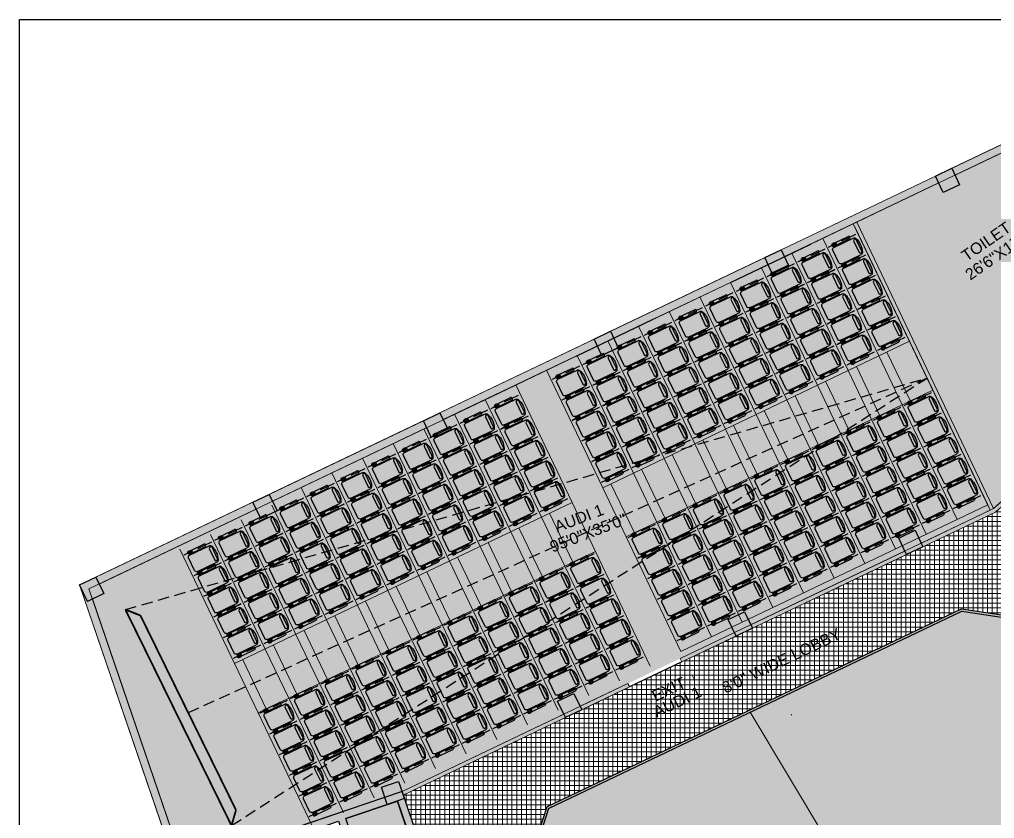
# Model space of a CAD drawing. Header units: inches. Extents: x -13956017 to 293115509, y -946740 to -305538.
# Drawn here: x 1208349 to 1209638, y -916531 to -915474 of the extents above; entities that cross this region are included whole.
import ezdxf

# ---------------------------------------------------------------- set-up
doc = ezdxf.new("R2010")
doc.units = ezdxf.units.IN
doc.header["$LTSCALE"] = 6
doc.linetypes.add('DASHED', pattern=[0.75, 0.5, -0.25])
doc.linetypes.add('DASHED2', pattern=[0.375, 0.25, -0.125])
for name, color, linetype in [('A-COLM', 3, 'Continuous'), ('CHAIRS_22', 6, 'Continuous'), ('STAIR', 8, 'Continuous'), ('TW', 5, 'Continuous'), ('WAL', 7, 'Continuous')]:
    doc.layers.add(name, color=color, linetype=linetype)
for name, color, linetype, lineweight in [('column', 240, 'Continuous', 25), ('floor hatch', 135, 'Continuous', 13), ('slab', 253, 'Continuous', 25), ('W', 250, 'Continuous', 5), ('wall', 7, 'Continuous', 30), ('wall high', 7, 'Continuous', 30)]:
    doc.layers.add(name, color=color, linetype=linetype, lineweight=lineweight)
doc.styles.add('ARI', font='arial.ttf')

# ---------------------------------------------------------------- blocks, each defined once
blk = doc.blocks.new('chairs -22')
at = {"layer": 'CHAIRS_22', "color": 8, "linetype": 'DASHED2', "ltscale": 10}
for p, q in [((-29.36, 22), (0, 22)), ((-29.36, 0), (0, 0))]:
    blk.add_line(p, q, dxfattribs=at)
at = {"layer": 'CHAIRS_22', "color": 5}
for p, q in [((-5.04, 19.75), (-25.78, 19.75)), ((-8.68, 23.35), (-21.89, 23.35)), ((-8.68, 20.65), (-21.89, 20.65)), ((-8.68, 23.35), (-8.68, 20.65)), ((-7.1, 19.75), (-7.1, 19.75)), ((-2.99, 4.28), (-2.99, 17.72)), ((-5.04, 2.25), (-25.78, 2.25)), ((-8.68, 1.35), (-21.89, 1.35)), ((-8.68, -1.35), (-8.68, 1.35)), ((-8.68, -1.35), (-21.89, -1.35))]:
    blk.add_line(p, q, dxfattribs=at)
at = {"layer": 'CHAIRS_22', "color": 5, "ltscale": 10000}
for p, q in [((-27.8, 4.95), (-27.8, 17.23)), ((-24.86, 17.23), (-24.86, 4.95))]:
    blk.add_line(p, q, dxfattribs=at)
at = {"layer": 'CHAIRS_22', "color": 5}
for centre, major_axis, ratio, start_param, end_param in [((-25.78, 17.5), (-1.59, 1.59), 1, 5.497787, 6.735347), ((-5.02, 17.72), (-1.43, 1.43), 1, 3.926991, 5.497787), ((-1.24, 11), (-28.09, 0), 0.822037, -0.318539, 0.318539), ((-25.78, 4.5), (-1.59, -1.59), 1, 5.831023, 7.068583), ((-21.89, 0), (0.956, -0.956), 0.99999, 2.356189, 5.497782), ((-6.45, 0.01), (-0.956, -0.956), 1, 1.570796326818824, 7.85398163399841), ((-5.02, 4.28), (-1.43, -1.43), 1, 0.785398, 2.356194)]:
    blk.add_ellipse(centre, major_axis=major_axis, ratio=ratio, start_param=start_param, end_param=end_param, dxfattribs=at)
at = {"layer": 'CHAIRS_22', "color": 5, "extrusion": (0, 0, -1)}
for centre, major_axis, ratio, start_param, end_param in [((-21.89, 22), (0.956, 0.956), 0.99999, 2.356189, 5.497782), ((-6.45, 21.99), (-0.956, 0.956), 1, 1.570796326818824, 7.85398163399841)]:
    blk.add_ellipse(centre, major_axis=major_axis, ratio=ratio, start_param=start_param, end_param=end_param, dxfattribs=at)
at = {"layer": 'CHAIRS_22', "color": 5, "ltscale": 10000, "extrusion": (0, 0, -1)}
for centre, major_axis, ratio, start_param, end_param in [((-6.45, 22), (-2.25, 0), 0.797551, 3.141593, 9.424778), ((-26.33, 16.87), (-1.07, 1.07), 1, -0.545586, 2.116382), ((-26.33, 5.31), (-1.07, -1.07), 1, 4.166803, 6.828771)]:
    blk.add_ellipse(centre, major_axis=major_axis, ratio=ratio, start_param=start_param, end_param=end_param, dxfattribs=at)
at = {"layer": 'CHAIRS_22', "color": 5, "ltscale": 10000}
blk.add_ellipse((-6.45, 0), major_axis=(-2.25, 0), ratio=0.797551, start_param=3.141593, end_param=9.424778, dxfattribs=at)
blk = doc.blocks.new('efdasd')
at = {"layer": 'slab', "linetype": 'Continuous', "lineweight": 0, "xscale": -1.373333387411087, "yscale": 1.373333387411087, "zscale": 1.373333387411087, "rotation": 25.5329196761918}
for p in [(984041.3, -885511.9, 3969.1), (984054.4, -885539.1, 3969.1), (984067.4, -885566.4, 3969.1), (984080.4, -885593.6, 3969.1), (984093.4, -885620.9, 3969.1)]:
    blk.add_blockref('chairs -22', p, dxfattribs=at)
blk = doc.blocks.new('afsdsfda')
at = {"layer": 'STAIR', "color": 4, "ltscale": 5, "const_width": 3, "elevation": 3969.1}
for points in [[(983298, -885571.8), (983469.5, -885930.7)], [(983298, -885571.8), (983322.8, -885581.9)], [(983322.8, -885581.9), (983477.2, -885905.1)], [(983469.5, -885930.7), (983477.2, -885905.1)]]:
    blk.add_lwpolyline(points, dxfattribs=at)

msp = doc.modelspace()

# ---------------------------------------------------------------- hatches: boundary and pattern name
at = {"layer": 'column', "ltscale": 10}
h = msp.add_hatch(color=256, dxfattribs=at)
h.dxf.hatch_style = 1
h.paths.add_polyline_path([(1209560.3, -915681.2), (1209582, -915670.9), (1209592.3, -915692.6), (1209570.6, -915702.9)])
h = msp.add_hatch(color=256, dxfattribs=at)
h.dxf.hatch_style = 1
h.paths.add_polyline_path([(1209334.7, -915789), (1209356.4, -915778.7), (1209366.7, -915800.3), (1209345.1, -915810.7)])
h = msp.add_hatch(color=256, dxfattribs=at)
h.dxf.hatch_style = 1
h.paths.add_polyline_path([(1209109.1, -915896.8), (1209130.8, -915886.4), (1209141.1, -915908.1), (1209119.5, -915918.5)])
h = msp.add_hatch(color=256, dxfattribs=at)
h.dxf.hatch_style = 1
h.paths.add_polyline_path([(1208883.6, -916004.6), (1208905.2, -915994.2), (1208915.6, -916015.9), (1208893.9, -916026.2)])
h = msp.add_hatch(color=256, dxfattribs=at)
h.dxf.hatch_style = 1
h.paths.add_polyline_path([(1208658, -916112.4), (1208679.7, -916102), (1208690, -916123.7), (1208668.3, -916134)])
h = msp.add_hatch(color=256, dxfattribs=at)
h.dxf.hatch_style = 1
h.paths.add_polyline_path([(1209511.9, -916159.9), (1209533.6, -916149.5), (1209543.9, -916171.2), (1209522.3, -916181.5)])
h = msp.add_hatch(color=256, dxfattribs=at)
h.dxf.hatch_style = 1
h.paths.add_polyline_path([(1208428.9, -916221.8), (1208450.6, -916211.5), (1208460.9, -916233.1), (1208439.2, -916243.5)])
h = msp.add_hatch(color=256, dxfattribs=at)
h.dxf.hatch_style = 1
h.paths.add_polyline_path([(1209286.3, -916267.6), (1209308, -916257.3), (1209318.3, -916279), (1209296.7, -916289.3)])
h = msp.add_hatch(color=256, dxfattribs=at)
h.dxf.hatch_style = 1
h.paths.add_polyline_path([(1209060.8, -916375.4), (1209082.4, -916365.1), (1209092.8, -916386.7), (1209071.1, -916397.1)])
h = msp.add_hatch(color=256, dxfattribs=at)
h.dxf.hatch_style = 1
h.paths.add_polyline_path([(1208827.9, -916489.2), (1208850.7, -916481.4), (1208858.4, -916504.2), (1208835.7, -916511.9)])
h = msp.add_hatch(color=256, dxfattribs=at)
h.dxf.hatch_style = 1
h.paths.add_polyline_path([(1208849, -916507.4), (1208887.8, -916620.9), (1208872.6, -916626.1), (1208875.8, -916635.6), (1208900.5, -916627.2), (1208855.2, -916494.7), (1208690.6, -916551), (1208693.8, -916560.5), (1208735.9, -916683.5), (1208760.6, -916675), (1208757.3, -916665.6), (1208742.1, -916670.8), (1208703.3, -916557.2), (1208771.4, -916534), (1208810.2, -916647.5), (1208795, -916652.7), (1208798.2, -916662.2), (1208838.2, -916648.5), (1208834.9, -916639), (1208819.7, -916644.2), (1208780.8, -916530.7)])
at = {"layer": 'floor hatch', "ltscale": 5}
h = msp.add_hatch(dxfattribs=at)
h.set_pattern_fill('NET', color=9, scale=2, angle=90)
h.set_pattern_definition([(90, (225125.152, -30674.727), (-6.35, 4e-16), []), (180, (225125.152, -30674.727), (-8e-16, -6.35), [])])
edge = h.paths.add_edge_path(flags=16)
edge.add_line((1209046.6, -916515.2), (1209595, -916253.2))
edge.add_line((1209595, -916253.2), (1209767.5, -916279.6))
edge.add_line((1209767.5, -916279.6), (1210067, -916615.2))
edge.add_line((1210067, -916615.2), (1210080.3, -916700.5))
edge.add_line((1210080.3, -916700.5), (1209792.3, -917186.6))
edge.add_arc((1209382.9, -917753.5), 699.3, 54.1592, 108.5411)
edge.add_line((1209160.5, -917090.5), (1209006, -916639))
edge.add_line((1209006, -916639), (1209046.6, -916515.2))
h.paths.add_polyline_path([(1208856.8, -916499.5), (1209639.6, -916125.5), (1209757.3, -916020.4), (1209817.6, -916087.9), (1209766.1, -916133.9), (1210223.8, -916646.7), (1209685.3, -917555.6), (1209602.7, -917506.7), (1209612.4, -917490.3), (1209591.7, -917478.1), (1209579.5, -917498.7), (1209585.3, -917502.2), (1209292, -917444), (1209305.3, -917439.5), (1209297.5, -917416.7), (1209274.8, -917424.5), (1209280.9, -917442.5), (1209190.1, -917473.6)])
at = {"layer": 'W', "ltscale": 10}
h = msp.add_hatch(color=256, dxfattribs=at)
h.dxf.hatch_style = 1
h.paths.add_polyline_path([(1208909.5, -916003.2), (1209113.5, -915905.8), (1209109.1, -915896.8), (1208905.2, -915994.2)])
h.paths.add_polyline_path([(1209135.1, -915895.5), (1209339, -915798), (1209334.7, -915789), (1209130.8, -915886.4)])
h.paths.add_polyline_path([(1209360.7, -915787.7), (1209564.6, -915690.3), (1209560.3, -915681.2), (1209356.4, -915778.7)])
h.paths.add_polyline_path([(1209451.8, -915744.2), (1209456.3, -915742), (1209637.3, -916120.8), (1209632.8, -916122.9)])
h.paths.add_polyline_path([(1209582, -915670.9), (1209695.7, -915616.5), (1209700, -915625.6), (1209586.3, -915679.9)])
h.paths.add_polyline_path([(1209717.4, -915606.2), (1209825.4, -915727.2), (1209817.9, -915733.8), (1209724.6, -915629.3), (1209727.7, -915627.8)])
h.paths.add_polyline_path([(1209719.8, -915840.2), (1209816.8, -915753.6), (1209823.4, -915761.1), (1209726.4, -915847.6)])
h.paths.add_polyline_path([(1209993.7, -915930.8), (1210001.1, -915924.1), (1209841.3, -915745.1), (1209833.9, -915751.7)])
h.paths.add_polyline_path([(1209784, -916117.9), (1209817.6, -916087.9), (1209812.2, -916081.9), (1209819.6, -916075.2), (1209825.1, -916081.3), (1209983.5, -915939.8), (1209989.9, -915947.6), (1209790.7, -916125.4)])
h.paths.add_polyline_path([(1209730.1, -916038), (1209754, -916016.6), (1209744.4, -916005.9), (1209751.8, -915999.2), (1209770.9, -916020.5), (1209763.4, -916027.2), (1209757.3, -916020.4), (1209733.4, -916041.7)])
h.paths.add_polyline_path([(1209637.3, -916120.8), (1209696.2, -916068.3), (1209699.5, -916072), (1209639.6, -916125.5), (1209543.9, -916171.2), (1209541.8, -916166.7)])
h.paths.add_polyline_path([(1209316.2, -916274.4), (1209520.1, -916177), (1209522.3, -916181.5), (1209318.3, -916279)])
h.paths.add_polyline_path([(1209222.8, -916319.1), (1209294.5, -916284.8), (1209296.7, -916289.3), (1209224.9, -916323.6)])
h.paths.add_polyline_path([(1209090.6, -916382.2), (1209153.7, -916352.1), (1209155.8, -916356.6), (1209092.8, -916386.7)])
h.paths.add_polyline_path([(1208855.2, -916494.7), (1209068.9, -916392.6), (1209071.1, -916397.1), (1208856.8, -916499.5)])
h.paths.add_polyline_path([(1208579.9, -916588.9), (1208690.6, -916551), (1208693.8, -916560.5), (1208583.1, -916598.4)])
h.paths.add_polyline_path([(1208428.9, -916221.8), (1208439.2, -916243.5), (1208445.8, -916240.3), (1208562.1, -916580.2), (1208552.6, -916583.4)])
h.paths.add_polyline_path([(1208450.6, -916211.5), (1208658, -916112.4), (1208662.3, -916121.4), (1208454.9, -916220.5)])
h.paths.add_polyline_path([(1208679.7, -916102), (1208883.6, -916004.6), (1208887.9, -916013.6), (1208684, -916111)])
h.paths.add_polyline_path([(1209782.1, -916151.8), (1209785.8, -916148.5), (1209911.7, -916289.5), (1209908, -916292.8)])
h.paths.add_polyline_path([(1210135.5, -916089.7), (1210143, -916083), (1210017.1, -915942), (1210009.7, -915948.7)])
h.paths.add_polyline_path([(1210286.7, -916259.1), (1210294.1, -916252.4), (1210159, -916101), (1210151.5, -916107.6)])
h.paths.add_polyline_path([(1210437.8, -916428.4), (1210445.3, -916421.8), (1210310.1, -916270.3), (1210302.6, -916277)])
h.paths.add_polyline_path([(1210240.8, -916629.7), (1210440, -916451.9), (1210443.3, -916455.7), (1210244.1, -916633.4)])
h.paths.add_polyline_path([(1210210.3, -916631.5), (1210214, -916628.2), (1210078.8, -916476.7), (1210075.1, -916480.1)])
h.paths.add_polyline_path([(1210002.9, -916399.2), (1210006.7, -916395.9), (1210062.8, -916458.8), (1210059.1, -916462.2)])
h.paths.add_polyline_path([(1209923.9, -916310.7), (1209927.7, -916307.4), (1209960.8, -916344.5), (1209957.1, -916347.9)])
h.paths.add_polyline_path([(1210453.8, -916446.3), (1210461.3, -916439.7), (1210612.3, -916608.9), (1210596, -916636.5), (1210587.4, -916631.4), (1210600, -916610.1)])
at = {"layer": 'WAL', "lineweight": 9, "true_color": 0x5797dc}
h = msp.add_hatch(color=153, dxfattribs=at)
h.dxf.hatch_style = 1
h.paths.add_polyline_path([(1209456.3, -915742), (1209564.6, -915690.3), (1209570.6, -915702.9), (1209592.3, -915692.6), (1209587.1, -915681.7), (1209586.3, -915679.9), (1209700, -915625.6), (1209706.1, -915638.2), (1209724.6, -915629.3), (1209817.9, -915733.8), (1209807.5, -915743.2), (1209816.8, -915753.6), (1209816.8, -915753.6), (1209651.1, -915901.4), (1209754, -916016.6), (1209637.3, -916120.8)])
at = {"layer": 'WAL', "lineweight": 9, "ltscale": 100, "true_color": 0xfaecd6}
h = msp.add_hatch(color=254, dxfattribs=at)
h.dxf.hatch_style = 1
h.paths.add_polyline_path([(1208441.2, -916227), (1208662.3, -916121.4), (1208668.3, -916134), (1208690, -916123.7), (1208684, -916111), (1208887.9, -916013.6), (1208893.9, -916026.2), (1208915.6, -916015.9), (1208909.5, -916003.2), (1209113.5, -915905.8), (1209119.5, -915918.5), (1209141.1, -915908.1), (1209135.1, -915895.5), (1209339, -915798), (1209345.1, -915810.7), (1209366.7, -915800.4), (1209360.7, -915787.7), (1209451.8, -915744.2), (1209632.8, -916122.9), (1209541.7, -916166.5), (1209533.6, -916149.5), (1209511.9, -916159.9), (1209520.1, -916177), (1209316.2, -916274.4), (1209308, -916257.3), (1209286.3, -916267.6), (1209294.5, -916284.8), (1209090.6, -916382.2), (1209082.4, -916365.1), (1209060.8, -916375.4), (1209068.9, -916392.6), (1208855.2, -916494.7), (1208850.7, -916481.4), (1208827.9, -916489.2), (1208832.5, -916502.5), (1208579.9, -916588.9), (1208575.3, -916575.6), (1208562.1, -916580.2)])
at = {"layer": 'WAL', "lineweight": 9, "ltscale": 100, "true_color": 0xc6e1cc}
h = msp.add_hatch(color=254, dxfattribs=at)
h.dxf.hatch_style = 1
edge = h.paths.add_edge_path()
edge.add_line((1209046.6, -916515.2), (1209595, -916253.2))
edge.add_line((1209595, -916253.2), (1209767.5, -916279.6))
edge.add_line((1209767.5, -916279.6), (1210067, -916615.2))
edge.add_line((1210067, -916615.2), (1210080.3, -916700.5))
edge.add_line((1210080.3, -916700.5), (1209792.3, -917186.6))
edge.add_arc((1209382.9, -917753.5), 699.3, 54.1592, 108.5411)
edge.add_line((1209160.5, -917090.5), (1209006, -916639))
edge.add_line((1209006, -916639), (1209046.6, -916515.2))
h.paths.add_polyline_path([(1209464.5, -916623.1), (1209608.5, -916623.1), (1209710.3, -916724.9), (1209710.3, -916868.9), (1209608.5, -916970.8), (1209464.5, -916970.8), (1209362.7, -916868.9), (1209362.7, -916724.9)], flags=16)
at = {"layer": 'WAL', "lineweight": 9, "ltscale": 100, "true_color": 0xffae59}
h = msp.add_hatch(color=21, dxfattribs=at)
h.dxf.hatch_style = 1
h.paths.add_polyline_path([(1208819.7, -916644.2), (1208834.9, -916639), (1208838.2, -916648.5), (1208875.8, -916635.6), (1208872.6, -916626.1), (1208887.8, -916620.9), (1208849, -916507.4), (1208780.9, -916530.7)])

# ---------------------------------------------------------------- linework, layer by layer
at = {"layer": 'A-COLM', "linetype": 'DASHED', "ltscale": 5}
for p, q in [((1208489.5, -916254.3, 3969.1), (1209549.3, -915948.2, 3969.1)), ((1209549.3, -915948.2, 3969.1), (1208572.5, -916390.8, 3969.1)), ((1208629.7, -916539.9, 3969.1), (1209549.3, -915948.2, 3969.1))]:
    msp.add_line(p, q, dxfattribs=at)
at = {"layer": 'column', "ltscale": 10, "elevation": 3969.1}
for points in [[(1209560.3, -915681.2), (1209582, -915670.9), (1209592.3, -915692.6), (1209570.6, -915702.9), (1209560.3, -915681.2)], [(1209334.7, -915789), (1209356.4, -915778.7), (1209366.7, -915800.3), (1209345.1, -915810.7), (1209334.7, -915789)], [(1209109.1, -915896.8), (1209130.8, -915886.4), (1209141.1, -915908.1), (1209119.5, -915918.5), (1209109.1, -915896.8)], [(1208883.6, -916004.6), (1208905.2, -915994.2), (1208915.6, -916015.9), (1208893.9, -916026.2), (1208883.6, -916004.6)], [(1208658, -916112.4), (1208679.7, -916102), (1208690, -916123.7), (1208668.3, -916134), (1208658, -916112.4)], [(1209511.9, -916159.9), (1209533.6, -916149.5), (1209543.9, -916171.2), (1209522.3, -916181.5), (1209511.9, -916159.9)], [(1209286.3, -916267.6), (1209308, -916257.3), (1209318.3, -916279), (1209296.7, -916289.3), (1209286.3, -916267.6)], [(1209060.8, -916375.4), (1209082.4, -916365.1), (1209092.8, -916386.7), (1209071.1, -916397.1), (1209060.8, -916375.4)], [(1208827.9, -916489.2), (1208850.7, -916481.4), (1208858.4, -916504.2), (1208835.7, -916511.9), (1208827.9, -916489.2)], [(1208771.4, -916533.9), (1208810.2, -916647.5), (1208795, -916652.7), (1208798.2, -916662.2), (1208838.2, -916648.5), (1208834.9, -916639), (1208819.7, -916644.2), (1208780.8, -916530.7), (1208849, -916507.4), (1208887.8, -916620.9), (1208872.6, -916626.1), (1208875.8, -916635.6), (1208900.5, -916627.2), (1208855.2, -916494.7), (1208690.6, -916551), (1208693.8, -916560.5), (1208735.9, -916683.5), (1208760.6, -916675), (1208757.3, -916665.6), (1208742.1, -916670.8), (1208703.3, -916557.2), (1208771.4, -916534)]]:
    msp.add_lwpolyline(points, dxfattribs=at)
at = {"layer": 'column', "ltscale": 10}
msp.add_lwpolyline([(1208428.9, -916221.8), (1208450.6, -916211.5), (1208460.9, -916233.1), (1208439.2, -916243.5), (1208428.9, -916221.8)], dxfattribs=at)
at = {"layer": 'TW', "ltscale": 10}
for p, q in [((1209046.6, -916515.2, 3969.1), (1209595, -916253.2, 3969.1)), ((1209049, -916517.4, 3969.1), (1209595.4, -916256.3, 3969.1)), ((1209595, -916253.2, 3969.1), (1209767.5, -916279.6, 3969.1)), ((1209595.4, -916256.3, 3969.1), (1209766, -916282.4, 3969.1)), ((1209046.6, -916515.2, 3969.1), (1209006, -916639, 3969.1)), ((1209049, -916517.4, 3969.1), (1209009.2, -916639, 3969.1))]:
    msp.add_line(p, q, dxfattribs=at)
at = {"layer": 'W', "ltscale": 10}
for p, q in [((1209493.2, -915724.4, 3969.1), (1209714.9, -915618.4, 3969.1)), ((1209456.3, -915742, 3969.1), (1209493.2, -915724.4, 3969.1)), ((1209456.3, -915742, 3969.1), (1209637.3, -916120.8, 3969.1)), ((1209395.7, -915771, 3969.1), (1209451.8, -915744.2, 3969.1)), ((1209451.8, -915744.2, 3969.1), (1209632.9, -916123.1, 3969.1)), ((1209187.3, -915870.5, 3969.1), (1209289.2, -915821.8, 3969.1)), ((1208983.4, -915968, 3969.1), (1209085.3, -915919.3, 3969.1)), ((1208441.2, -916227, 3969.1), (1208983.4, -915968, 3969.1)), ((1209637.3, -916120.8, 3969.1), (1209696.2, -916068.3, 3969.1)), ((1209222.8, -916319.1, 3969.1), (1209632.9, -916123.1, 3969.1)), ((1209224.9, -916323.6, 3969.1), (1209639.6, -916125.5, 3969.1)), ((1208566.6, -916593.4, 3969.1), (1208441.2, -916227, 3969.1)), ((1209222.8, -916319.1, 3969.1), (1209224.9, -916323.6, 3969.1)), ((1208855.2, -916494.7, 3969.1), (1209153.7, -916352.1, 3969.1)), ((1208856.8, -916499.5, 3969.1), (1209155.8, -916356.6, 3969.1)), ((1209315.3, -916390.1, 3969.1), (1209791.4, -917182.3, 3969.1)), ((1208855.2, -916494.7, 3969.1), (1208566.6, -916593.4, 3969.1)), ((1208908.9, -916651.7, 3969.1), (1208856.8, -916499.5, 3969.1))]:
    msp.add_line(p, q, dxfattribs=at)
at = {"layer": 'W', "lineweight": 30, "ltscale": 10}
for p, q in [((1209289.2, -915821.8, 3969.1), (1209395.7, -915771, 3969.1)), ((1209085.3, -915919.3, 3969.1), (1209187.3, -915870.5, 3969.1)), ((1209153.7, -916352.1, 3969.1), (1209155.8, -916356.6, 3969.1)), ((1208849, -916507.4, 3969.1), (1208780.8, -916530.7, 3969.1)), ((1208887.8, -916620.9, 3969.1), (1208849, -916507.4, 3969.1))]:
    msp.add_line(p, q, dxfattribs=at)
at = {"layer": 'W', "ltscale": 10, "elevation": 3969.1}
msp.add_lwpolyline([(1208646.7, -916858.4), (1208428.9, -916221.8), (1209717.4, -915606.2)], dxfattribs=at)
for points in [[(1209582, -915670.9), (1209695.7, -915616.5), (1209700, -915625.6), (1209586.3, -915679.9)], [(1209360.7, -915787.7), (1209564.6, -915690.3), (1209560.3, -915681.2), (1209356.4, -915778.7)], [(1209451.8, -915744.2), (1209456.3, -915742), (1209637.3, -916120.8), (1209632.8, -916122.9)], [(1209135.1, -915895.5), (1209339, -915798), (1209334.7, -915789), (1209130.8, -915886.4)], [(1208909.5, -916003.2), (1209113.5, -915905.8), (1209109.1, -915896.8), (1208905.2, -915994.2)], [(1208679.7, -916102), (1208883.6, -916004.6), (1208887.9, -916013.6), (1208684, -916111)], [(1209637.3, -916120.8), (1209696.2, -916068.3), (1209699.5, -916072), (1209639.6, -916125.5), (1209543.9, -916171.2), (1209541.8, -916166.7)], [(1209316.2, -916274.4), (1209520.1, -916177), (1209522.3, -916181.5), (1209318.3, -916279)], [(1209222.8, -916319.1), (1209294.5, -916284.8), (1209296.7, -916289.3), (1209224.9, -916323.6)], [(1209090.6, -916382.2), (1209153.7, -916352.1), (1209155.8, -916356.6), (1209092.8, -916386.7)], [(1208855.2, -916494.7), (1209068.9, -916392.6), (1209071.1, -916397.1), (1208856.8, -916499.5)]]:
    msp.add_lwpolyline(points, close=True, dxfattribs=at)
at = {"layer": 'W', "ltscale": 10}
for points in [[(1208450.6, -916211.5), (1208658, -916112.4), (1208662.3, -916121.4), (1208454.9, -916220.5)], [(1208428.9, -916221.8), (1208439.2, -916243.5), (1208445.8, -916240.3), (1208562.1, -916580.2), (1208552.6, -916583.4)]]:
    msp.add_lwpolyline(points, close=True, dxfattribs=at)
at = {"layer": 'W', "color": 1, "ltscale": 10, "elevation": 3969.1}
msp.add_lwpolyline([(1209046.6, -916515.2), (1209595, -916253.2), (1209767.5, -916279.6), (1210067, -916615.2), (1210080.3, -916700.5), (1209792.3, -917186.6, 0.241842), (1209160.5, -917090.5), (1209006, -916639)], format="xyb", close=True, dxfattribs=at)
at = {"layer": 'WAL', "color": 1, "lineweight": 9}
for p, q in [((1209453.7, -915748.1, 3969.1), (1209629.4, -916115.8, 3969.1)), ((1209411.3, -915763.5, 3969.1), (1209485.5, -915918.9, 3969.1)), ((1209370.7, -915782.9, 3969.1), (1209445, -915938.3, 3969.1)), ((1209330.2, -915802.3, 3969.1), (1209404.4, -915957.7, 3969.1)), ((1209289.6, -915821.7, 3969.1), (1209363.8, -915977.1, 3969.1)), ((1209249, -915841, 3969.1), (1209323.3, -915996.4, 3969.1)), ((1209208.5, -915860.4, 3969.1), (1209282.7, -916015.8, 3969.1)), ((1209167.9, -915879.8, 3969.1), (1209242.2, -916035.2, 3969.1)), ((1209120.5, -916093.3, 3969.1), (1209526.1, -915899.5, 3969.1)), ((1209127.4, -915899.2, 3969.1), (1209201.6, -916054.6, 3969.1)), ((1209086.8, -915918.5, 3969.1), (1209161.1, -916073.9, 3969.1)), ((1209046.3, -915937.9, 3969.1), (1209120.5, -916093.3, 3969.1)), ((1209005.7, -915957.3, 3969.1), (1209080, -916112.7, 3969.1)), ((1209151.5, -916158.2, 3969.1), (1209557.1, -915964.4, 3969.1)), ((1208965.2, -915976.7, 3969.1), (1209039.4, -916132.1, 3969.1)), ((1209516.5, -915983.8, 3969.1), (1209588.9, -916135.2, 3969.1)), ((1208924.6, -915996, 3969.1), (1208998.9, -916151.4, 3969.1)), ((1209476, -916003.2, 3969.1), (1209548.3, -916154.6, 3969.1)), ((1208884.1, -916015.4, 3969.1), (1208958.3, -916170.8, 3969.1)), ((1209435.4, -916022.6, 3969.1), (1209507.7, -916174, 3969.1)), ((1208843.5, -916034.8, 3969.1), (1208917.8, -916190.2, 3969.1)), ((1209394.8, -916041.9, 3969.1), (1209467.2, -916193.3, 3969.1)), ((1208803, -916054.2, 3969.1), (1208877.2, -916209.6, 3969.1)), ((1209354.3, -916061.3, 3969.1), (1209426.6, -916212.7, 3969.1)), ((1208762.4, -916073.6, 3969.1), (1208836.6, -916228.9, 3969.1)), ((1209313.7, -916080.7, 3969.1), (1209386.1, -916232.1, 3969.1)), ((1208721.8, -916092.9, 3969.1), (1208796.1, -916248.3, 3969.1)), ((1209273.2, -916100.1, 3969.1), (1209345.5, -916251.5, 3969.1)), ((1208633.9, -916325.8, 3969.1), (1209080, -916112.7, 3969.1)), ((1208683.2, -916116.3, 3969.1), (1208755.5, -916267.7, 3969.1)), ((1209223.9, -916309.6, 3969.1), (1209629.4, -916115.8, 3969.1)), ((1209232.6, -916119.4, 3969.1), (1209305, -916270.8, 3969.1)), ((1208642.6, -916135.7, 3969.1), (1208715, -916287.1, 3969.1)), ((1209192.1, -916138.8, 3969.1), (1209264.4, -916290.2, 3969.1)), ((1208602.1, -916155, 3969.1), (1208674.4, -916306.5, 3969.1)), ((1209151.5, -916158.2, 3969.1), (1209223.9, -916309.6, 3969.1)), ((1208561.5, -916174.4, 3969.1), (1208633.9, -916325.8, 3969.1)), ((1208664.9, -916390.7, 3969.1), (1209111, -916177.6, 3969.1)), ((1209111, -916177.6, 3969.1), (1209183.3, -916329, 3969.1)), ((1209070.4, -916196.9, 3969.1), (1209142.8, -916348.4, 3969.1)), ((1209029.9, -916216.3, 3969.1), (1209102.2, -916367.7, 3969.1)), ((1208989.3, -916235.7, 3969.1), (1209061.6, -916387.1, 3969.1)), ((1208948.8, -916255.1, 3969.1), (1209021.1, -916406.5, 3969.1)), ((1208908.2, -916274.5, 3969.1), (1208980.5, -916425.9, 3969.1)), ((1208867.6, -916293.8, 3969.1), (1208940, -916445.2, 3969.1)), ((1208827.1, -916313.2, 3969.1), (1208899.4, -916464.6, 3969.1)), ((1208786.5, -916332.6, 3969.1), (1208858.9, -916484, 3969.1)), ((1208746, -916352, 3969.1), (1208818.3, -916503.4, 3969.1)), ((1208705.4, -916371.3, 3969.1), (1208777.8, -916522.7, 3969.1)), ((1208664.9, -916390.7, 3969.1), (1208737.2, -916542.1, 3969.1))]:
    msp.add_line(p, q, dxfattribs=at)
at = {"layer": 'WAL', "color": 250, "lineweight": 9}
for p, q in [((1209485.5, -915918.9, 3969.1), (1209516.5, -915983.8, 3969.1)), ((1209496.3, -915913.8, 3969.1), (1209527.3, -915978.6, 3969.1)), ((1209455.8, -915933.1, 3969.1), (1209486.8, -915998, 3969.1)), ((1209445, -915938.3, 3969.1), (1209476, -916003.2, 3969.1)), ((1209404.4, -915957.7, 3969.1), (1209435.4, -916022.6, 3969.1)), ((1209415.2, -915952.5, 3969.1), (1209446.2, -916017.4, 3969.1)), ((1209374.7, -915971.9, 3969.1), (1209405.7, -916036.8, 3969.1)), ((1209363.8, -915977.1, 3969.1), (1209394.8, -916041.9, 3969.1)), ((1209323.3, -915996.4, 3969.1), (1209354.3, -916061.3, 3969.1)), ((1209334.1, -915991.3, 3969.1), (1209365.1, -916056.1, 3969.1)), ((1209293.6, -916010.6, 3969.1), (1209324.6, -916075.5, 3969.1)), ((1209282.7, -916015.8, 3969.1), (1209313.7, -916080.7, 3969.1)), ((1209242.2, -916035.2, 3969.1), (1209273.2, -916100.1, 3969.1)), ((1209253, -916030, 3969.1), (1209284, -916094.9, 3969.1)), ((1209212.4, -916049.4, 3969.1), (1209243.4, -916114.3, 3969.1)), ((1209201.6, -916054.6, 3969.1), (1209232.6, -916119.4, 3969.1)), ((1209161.1, -916073.9, 3969.1), (1209192.1, -916138.8, 3969.1)), ((1209171.9, -916068.8, 3969.1), (1209202.9, -916133.7, 3969.1)), ((1209131.3, -916088.1, 3969.1), (1209162.3, -916153, 3969.1)), ((1209120.5, -916093.3, 3969.1), (1209151.5, -916158.2, 3969.1)), ((1209050.2, -916126.9, 3969.1), (1209081.2, -916191.8, 3969.1)), ((1209039.4, -916132.1, 3969.1), (1209070.4, -916196.9, 3969.1)), ((1208998.9, -916151.4, 3969.1), (1209029.9, -916216.3, 3969.1)), ((1209009.7, -916146.3, 3969.1), (1209040.7, -916211.2, 3969.1)), ((1208969.1, -916165.6, 3969.1), (1209000.1, -916230.5, 3969.1)), ((1208958.3, -916170.8, 3969.1), (1208989.3, -916235.7, 3969.1)), ((1208917.8, -916190.2, 3969.1), (1208948.8, -916255.1, 3969.1)), ((1208928.6, -916185, 3969.1), (1208959.6, -916249.9, 3969.1)), ((1208888, -916204.4, 3969.1), (1208919, -916269.3, 3969.1)), ((1208877.2, -916209.6, 3969.1), (1208908.2, -916274.5, 3969.1)), ((1208836.6, -916228.9, 3969.1), (1208867.6, -916293.8, 3969.1)), ((1208847.5, -916223.8, 3969.1), (1208878.5, -916288.7, 3969.1)), ((1208806.9, -916243.2, 3969.1), (1208837.9, -916308, 3969.1)), ((1208796.1, -916248.3, 3969.1), (1208827.1, -916313.2, 3969.1)), ((1208755.5, -916267.7, 3969.1), (1208786.5, -916332.6, 3969.1)), ((1208766.3, -916262.5, 3969.1), (1208797.3, -916327.4, 3969.1)), ((1208725.8, -916281.9, 3969.1), (1208756.8, -916346.8, 3969.1)), ((1208715, -916287.1, 3969.1), (1208746, -916352, 3969.1)), ((1208674.4, -916306.5, 3969.1), (1208705.4, -916371.3, 3969.1)), ((1208685.2, -916301.3, 3969.1), (1208716.2, -916366.2, 3969.1)), ((1208644.7, -916320.7, 3969.1), (1208675.7, -916385.5, 3969.1)), ((1208633.9, -916325.8, 3969.1), (1208664.9, -916390.7, 3969.1)), ((1209370.6, -916394.5, 3969.1), (1209369.7, -916392.7, 3969.1))]:
    msp.add_line(p, q, dxfattribs=at)
at = {"layer": 'WAL', "color": 250, "lineweight": 9, "ltscale": 100}
for p, q in [((1209080, -916112.7, 3969.1), (1209111, -916177.6, 3969.1)), ((1209239.4, -916342, 3969.1), (1209241.5, -916346.5, 3969.1)), ((1209198.8, -916361.4, 3969.1), (1209201, -916365.9, 3969.1))]:
    msp.add_line(p, q, dxfattribs=at)
at = {"layer": 'wall', "lineweight": 25}
msp.add_line((1209224.9, -916323.6, 3969.1), (1209155.8, -916356.6, 3969.1), dxfattribs=at)
at = {"layer": 'wall high', "lineweight": 25}
msp.add_lwpolyline([(1208349.5, -915474.2), (1210655.4, -915474.2), (1210655.4, -918029.5), (1208349.5, -918029.5)], close=True, dxfattribs=at)

# ---------------------------------------------------------------- block references
at = {"layer": 'slab', "linetype": 'Continuous', "lineweight": 0, "xscale": -1.373333387411087, "yscale": 1.373333387411087, "zscale": 1.373333387411087, "rotation": 25.5329196761918}
for p in [(1209431.5, -915802.9, 3969.1), (1209390.9, -915822.3, 3969.1), (1209444.5, -915830.2, 3969.1), (1209350.4, -915841.7, 3969.1), (1209404, -915849.5, 3969.1), (1209309.8, -915861, 3969.1), (1209457.5, -915857.4, 3969.1), (1209363.4, -915868.9, 3969.1), (1209417, -915876.8, 3969.1), (1209269.3, -915880.4, 3969.1), (1209322.8, -915888.3, 3969.1), (1209470.6, -915884.7, 3969.1), (1209228.7, -915899.8, 3969.1), (1209376.4, -915896.2, 3969.1), (1209430, -915904.1, 3969.1), (1209282.3, -915907.7, 3969.1), (1209335.9, -915915.6, 3969.1), (1209483.6, -915912, 3969.1), (1209188.2, -915919.2, 3969.1), (1209241.7, -915927, 3969.1), (1209389.4, -915923.4, 3969.1), (1209443, -915931.3, 3969.1), (1209147.6, -915938.5, 3969.1), (1209295.3, -915934.9, 3969.1), (1209348.9, -915942.8, 3969.1), (1209201.2, -915946.4, 3969.1), (1209254.8, -915954.3, 3969.1), (1209402.5, -915950.7, 3969.1), (1209107, -915957.9, 3969.1), (1209160.6, -915965.8, 3969.1), (1209308.3, -915962.2, 3969.1), (1209361.9, -915970.1, 3969.1), (1209066.5, -915977.3, 3969.1), (1209214.2, -915973.7, 3969.1), (1209267.8, -915981.6, 3969.1), (1209120.1, -915985.2, 3969.1), (1209173.6, -915993.1, 3969.1), (1209321.4, -915989.5, 3969.1), (1209079.5, -916004.6, 3969.1), (1209227.2, -916000.9, 3969.1), (1209280.8, -916008.8, 3969.1), (1208985.4, -916016, 3969.1), (1209133.1, -916012.4, 3969.1), (1209186.7, -916020.3, 3969.1), (1209092.5, -916031.8, 3969.1), (1209240.2, -916028.2, 3969.1), (1208944.8, -916035.4, 3969.1), (1208998.4, -916043.3, 3969.1), (1209146.1, -916039.7, 3969.1), (1209199.7, -916047.6, 3969.1), (1208904.3, -916054.8, 3969.1), (1209105.6, -916059.1, 3969.1), (1208957.9, -916062.7, 3969.1), (1209011.4, -916070.6, 3969.1), (1209159.1, -916067, 3969.1), (1208863.7, -916074.2, 3969.1), (1208917.3, -916082.1, 3969.1), (1209118.6, -916086.3, 3969.1), (1208823.2, -916093.5, 3969.1), (1208970.9, -916089.9, 3969.1), (1209024.5, -916097.8, 3969.1), (1208876.7, -916101.4, 3969.1), (1208930.3, -916109.3, 3969.1), (1208782.6, -916112.9, 3969.1), (1208836.2, -916120.8, 3969.1), (1208983.9, -916117.2, 3969.1), (1209037.5, -916125.1, 3969.1), (1208742.1, -916132.3, 3969.1), (1208889.8, -916128.7, 3969.1), (1208943.3, -916136.6, 3969.1), (1208795.6, -916140.2, 3969.1), (1208849.2, -916148.1, 3969.1), (1208996.9, -916144.5, 3969.1), (1208701.5, -916151.7, 3969.1), (1208755.1, -916159.6, 3969.1), (1208902.8, -916156, 3969.1), (1208661, -916171.1, 3969.1), (1208808.7, -916167.4, 3969.1), (1208862.2, -916175.3, 3969.1), (1208956.4, -916163.8, 3969.1), (1208714.5, -916178.9, 3969.1), (1208768.1, -916186.8, 3969.1), (1208915.8, -916183.2, 3969.1), (1208620.4, -916190.4, 3969.1), (1208674, -916198.3, 3969.1), (1208821.7, -916194.7, 3969.1), (1208579.8, -916209.8, 3969.1), (1208727.6, -916206.2, 3969.1), (1208781.1, -916214.1, 3969.1), (1208875.3, -916202.6, 3969.1), (1208633.4, -916217.7, 3969.1), (1208687, -916225.6, 3969.1), (1208834.7, -916222, 3969.1), (1209085.4, -916225.3, 3969.1), (1208592.9, -916237.1, 3969.1), (1208740.6, -916233.5, 3969.1), (1208646.4, -916245, 3969.1), (1208700, -916252.8, 3969.1), (1208794.2, -916241.3, 3969.1), (1209044.8, -916244.7, 3969.1), (1209098.4, -916252.6, 3969.1), (1208605.9, -916264.3, 3969.1), (1208753.6, -916260.7, 3969.1), (1209004.3, -916264.1, 3969.1), (1208659.5, -916272.2, 3969.1), (1209057.9, -916272, 3969.1), (1208618.9, -916291.6, 3969.1), (1208713, -916280.1, 3969.1), (1208963.7, -916283.5, 3969.1), (1209017.3, -916291.4, 3969.1), (1209111.4, -916279.9, 3969.1), (1208672.5, -916299.5, 3969.1), (1208923.2, -916302.8, 3969.1), (1209070.9, -916299.2, 3969.1), (1208976.7, -916310.7, 3969.1), (1209124.5, -916307.1, 3969.1), (1208631.9, -916318.9, 3969.1), (1208882.6, -916322.2, 3969.1), (1208936.2, -916330.1, 3969.1), (1209030.3, -916318.6, 3969.1), (1209083.9, -916326.5, 3969.1), (1208842.1, -916341.6, 3969.1), (1208989.8, -916338, 3969.1), (1209137.5, -916334.4, 3969.1), (1208895.6, -916349.5, 3969.1), (1209043.3, -916345.9, 3969.1), (1209096.9, -916353.8, 3969.1), (1208801.5, -916361, 3969.1), (1208855.1, -916368.9, 3969.1), (1208949.2, -916357.4, 3969.1), (1209002.8, -916365.3, 3969.1), (1208761, -916380.3, 3969.1), (1208908.7, -916376.7, 3969.1), (1209056.4, -916373.1, 3969.1), (1208814.5, -916388.2, 3969.1), (1208962.2, -916384.6, 3969.1), (1209015.8, -916392.5, 3969.1), (1208720.4, -916399.7, 3969.1), (1208774, -916407.6, 3969.1), (1208868.1, -916396.1, 3969.1), (1208921.7, -916404, 3969.1), (1208679.8, -916419.1, 3969.1), (1208827.6, -916415.5, 3969.1), (1208975.3, -916411.9, 3969.1), (1208733.4, -916427, 3969.1), (1208881.1, -916423.4, 3969.1), (1208934.7, -916431.3, 3969.1), (1208692.9, -916446.4, 3969.1), (1208787, -916434.9, 3969.1), (1208840.6, -916442.8, 3969.1), (1208746.4, -916454.2, 3969.1), (1208894.2, -916450.6, 3969.1), (1208800, -916462.1, 3969.1), (1208853.6, -916470, 3969.1), (1208705.9, -916473.6, 3969.1), (1208759.5, -916481.5, 3969.1), (1208813, -916489.4, 3969.1), (1208718.9, -916500.9, 3969.1), (1208772.5, -916508.8, 3969.1), (1208731.9, -916528.2, 3969.1)]:
    msp.add_blockref('chairs -22', p, dxfattribs=at)
at = {"layer": 'W', "color": 1}
for p in [(225490.1, -30500.3), (225449.6, -30519.7), (225409, -30539.1), (225368.5, -30558.5), (225327.9, -30577.8), (225287.4, -30597.2), (225246.8, -30616.6), (225206.3, -30636), (225165.7, -30655.4), (225125.2, -30674.7)]:
    msp.add_blockref('efdasd', p, dxfattribs=at)
at = {"layer": 'W', "color": 1, "xscale": 0.8, "yscale": 0.8, "zscale": 0.8, "rotation": 0.6194673839558418}
msp.add_blockref('afsdsfda', (414237.5, -216343, 793.8), dxfattribs=at)

# ---------------------------------------------------------------- texts
at = {"layer": 'wall', "lineweight": 25, "style": 'ARI'}
for s, rotation, p in [('TOILET', 34.7349, (1209601.5, -915794.7, -3969.1)), ('26\'6"X17\'6"', 34.7349, (1209606.4, -915819.5, -3969.1)), ('AUDI 1', 21.0089, (1209060.4, -916152.5, -3969.1)), ('95\'0"X35\'0"', 21.0089, (1209054.2, -916179, -3969.1)), ('8\'0" WIDE LOBBY', 25.5562, (1209282.8, -916365.6, -3969.1)), ('EXIT', 25.5562, (1209190.1, -916376.4, -3969.1)), ('AUDI 1', 25.5562, (1209192, -916397.4, -3969.1))]:
    msp.add_text(s, height=15, rotation=rotation, dxfattribs=at).set_placement(p)

doc.saveas('drawing.dxf')
